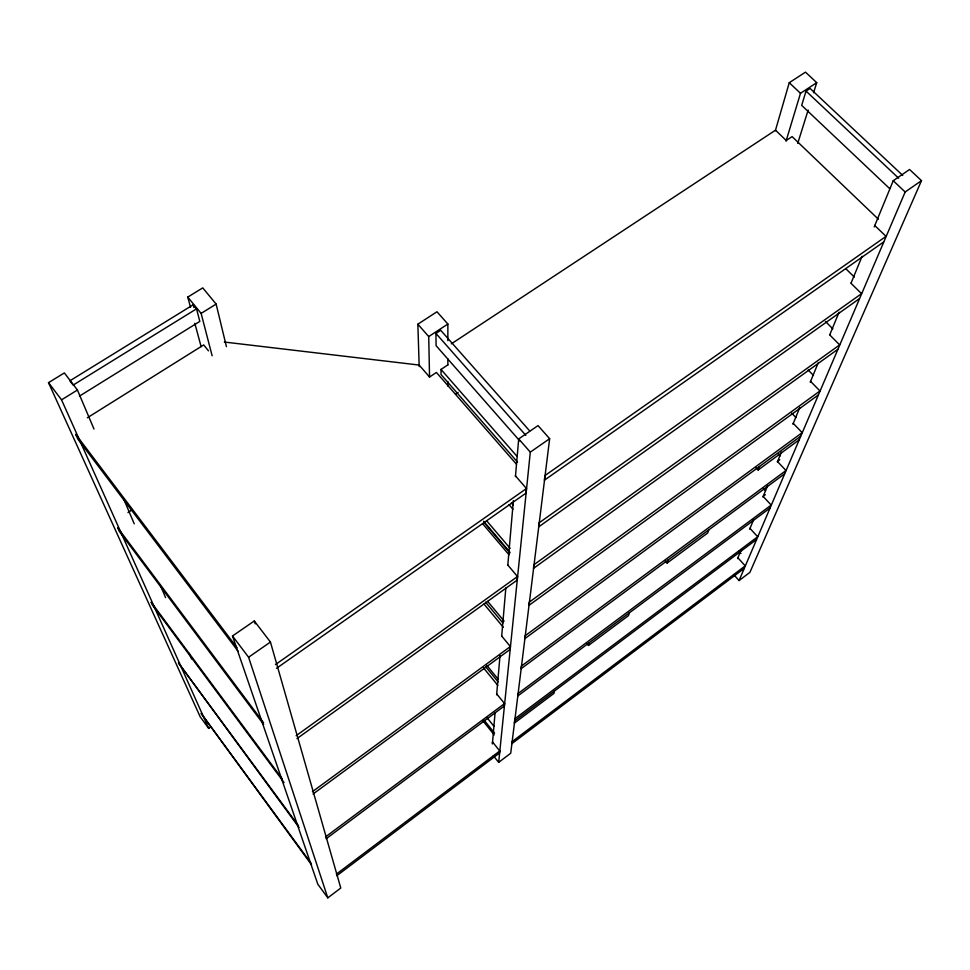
<?xml version="1.0" encoding="UTF-8"?>
<svg xmlns="http://www.w3.org/2000/svg" width="970" height="970" viewBox="0 0 970 970"><rect width="100%" height="100%" fill="white"/><g stroke="black" fill="none" stroke-linecap="round" stroke-linejoin="round"><path stroke-width="1.45" d="M447.861 386.096L447.861 381.549M447.861 364.902L447.861 358.851M447.861 340.688L447.861 324.041L436.973 311.758L417.852 324.198L419.198 366.587M492.311 743.954L492.493 741.917L499.756 750.962L499.55 752.962L336.82 875.716M492.481 742.959L495.076 712.853M496.628 694.799L500.011 655.659M501.696 636.09L505.843 587.929M507.795 565.352L513.372 500.641M515.446 476.549L518.695 438.925L538.023 425.6L549.65 438.707L510.717 753.253L498.677 762.359L493.342 755.703M496.628 693.841L504.57 703.589L504.327 705.99L326.09 838.771M501.611 635.968L510.378 646.553L510.087 649.451L313.067 794.006M507.722 564.964L517.507 576.532L517.143 580.133L296.965 738.606M515.397 475.797L526.467 488.541L525.995 493.124L276.523 668.306M498.677 762.359L530.299 452.129L518.695 438.925M554.355 691.125L553.931 693.429L514.355 723.123L514.9 718.697L757.679 536.75L749.919 528.323M586.51 643.159L588.463 645.462L589.057 642.868M629.3 612.894L628.536 615.586L588.463 645.462M775.345 130.732L789.253 82.705L805.488 72.144L816.728 82.668L813.563 92.78M786.039 141.159L800.492 93.29L816.728 82.668M902.73 175.412L810.095 88.452L806.046 91.107L801.681 105.366L889.72 188.653M797.74 143.354L808.143 110.119M665.08 560.805L667.093 563.061L668.039 560.029M708.791 529.899L707.676 533.027L667.093 563.061M756.054 467.807L758.116 470.001L759.498 466.461M737.576 558.55L741.044 550.16M749.689 529.171L753.726 519.374M762.941 496.979L767.561 485.788M777.358 461.999L781.396 452.202M792.927 424.217L799.838 407.424M810.217 382.241L818.292 362.647M829.823 334.662L839.038 312.267M851.151 282.888L862.1 256.298M874.212 226.907L893.237 180.735L909.557 169.483L921.5 180.65L749.895 572.373L739.067 580.557L733.623 574.543M739.067 580.557L905.168 191.987L921.5 180.65M327.799 897.856L340.773 888.035L270.436 642.043L254.298 620.97L232.497 635.993L317.82 884.216L327.799 897.856L248.587 657.248L232.497 635.993M744.123 568.456L511.808 743.711L512.063 741.674L745.227 565.874L737.818 557.726M336.36 874.152L499.756 750.962M514.633 720.916L756.479 539.55M325.532 836.892L504.57 703.589M769.901 508.134L517.713 696.023L518.004 693.586L771.211 505.079L763.087 496.361L765.318 494.7M784.548 473.857L521.084 668.718L521.411 666.051L785.979 470.523L777.443 461.49L779.783 459.768M800.589 436.318L524.794 638.66L525.17 635.714L802.166 432.644L793.181 423.296M758.116 470.001L799.037 439.956M312.401 791.69L510.378 646.553M818.243 395.02L528.917 605.389L529.317 602.115L819.965 390.971L810.484 381.258M296.129 735.709L517.507 576.532M837.74 349.382L533.488 568.371L533.937 564.71L839.656 344.896L829.617 334.808M859.42 298.663L538.617 526.916L539.126 522.818L861.554 293.667L850.884 283.167M93.993 429.031L77.43 390.013L64.347 372.929L48.5 382.665L200.16 716.745L208.695 728.397L211.084 726.712M275.444 664.583L526.467 488.541M883.634 241.979L544.388 480.211L544.958 475.567L886.034 236.365L874.661 225.44M248.587 657.248L270.436 642.043M530.299 452.129L549.65 438.707M455.657 394.05L458.167 392.365M517.556 462.169L441.047 374.541L441.01 369.424L447.861 364.878M451.317 343.853L775.503 130.186L786.246 140.504L792.114 136.612L878.384 219.232M429.552 377.342L428.716 336.566L447.861 324.041M519.787 440.913L436.088 345.672L435.942 333.413L440.719 330.285L529.656 430.886M127.967 512.536L131.774 510.062M87.349 417.779L203.688 344.932L208.501 350.849M208.695 728.397L61.546 399.846L77.43 390.013M212.139 355.784L201.117 313.395L216.14 304.095L202.754 287.884L187.768 297.087L190.52 307.296M79.479 396.112L199.82 321.397L196.522 308.848L193.188 304.774L69.876 380.822L73.15 385.09L196.522 308.848M224.325 342.034L419.149 365.059L429.552 377.027L436.427 372.456L516.416 464.169M806.046 91.107L898.656 178.225M789.253 82.705L800.492 93.29M893.237 180.735L905.168 191.987M845.707 268.617L854.34 277.08M825.434 321.434L832.842 328.866M808.18 370.019L813.466 375.414M791.762 413.196L795.958 417.561M778.001 453.717L780.062 455.888M763.451 488.65L765.512 490.844M738.946 551.312L740.959 553.506M435.942 333.413L525.825 435.348M417.852 324.198L428.716 336.566M441.01 369.424L517.083 456.433M511.372 502.787L513.336 505.079M509.056 504.703L512.972 509.262M486.71 520.841L510.171 548.426M483.593 521.242L509.844 552.136M483.618 521.981L509.88 552.9M482.623 523.715L509.007 554.791M487.692 601.4L504.097 621.103M485.582 602.176L502.872 622.958M484.006 604.055L503.297 627.275M187.768 297.087L201.117 313.395M486.843 665.396L498.325 679.424M485.727 666.754L498.107 681.91M483.496 667.845L497.84 685.414M487.316 718.043L493.888 726.19M484.236 720.346L494.554 733.15M482.878 720.783L494.263 734.92M48.5 382.665L61.546 399.846M236.995 647.705L75.684 434.269L77.867 439.119L238.256 651.44M263.597 722.771L117.661 527.668L119.383 531.499L263.646 724.457M282.403 779.055L151.126 602.14L152.52 605.231L284.052 782.56M298.457 825.676L178.431 662.898L299.063 827.543M310.958 863.118L201.129 713.411L311.515 864.743M123.578 498.701L134.224 523.788M160.85 586.486L165.591 597.641M189.259 653.38L191.623 658.957M254.298 620.97L255.171 623.868M194.837 323.349L201.129 346.678M193.188 304.774L193.927 307.575M216.14 304.095L226.422 346.642"/></g></svg>
